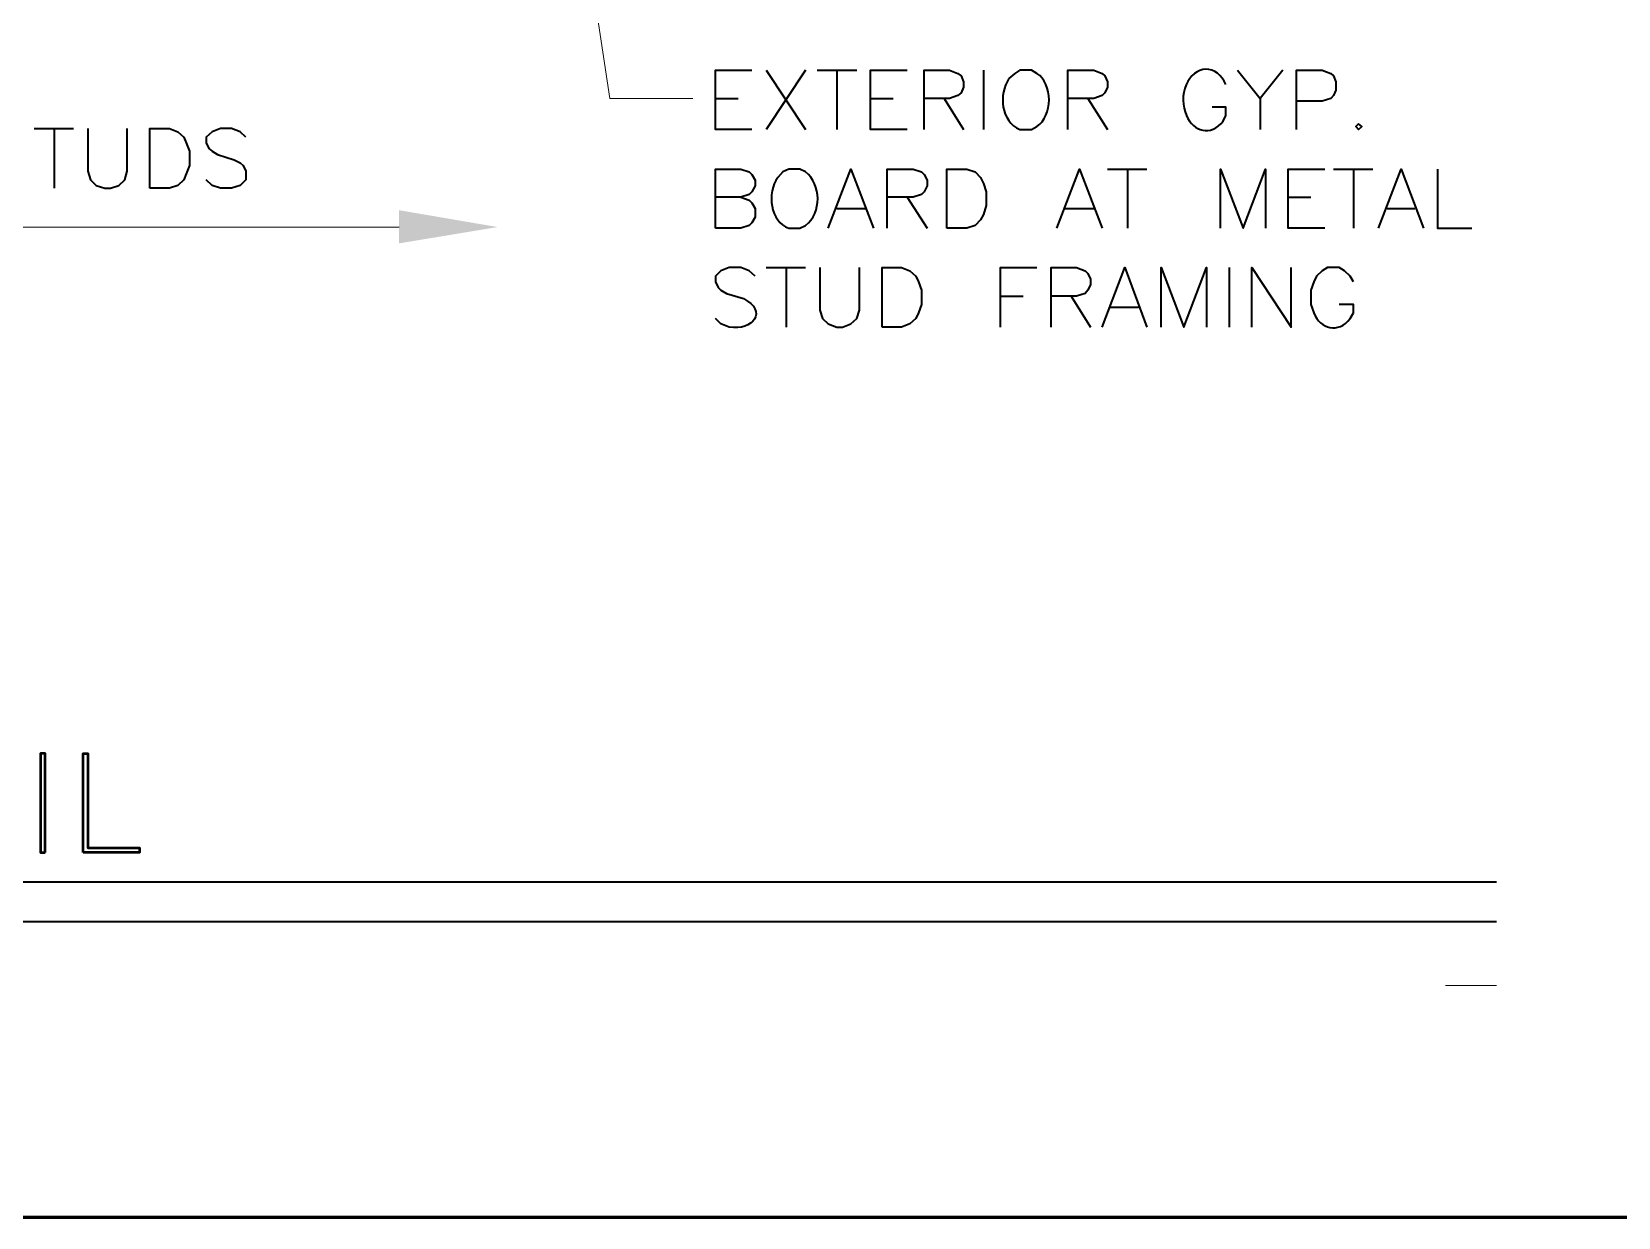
# Model space of a CAD drawing. Header units: inches. Extents: x 5 to 516, y -193 to 129.
# Drawn here: x 24.3 to 34.34, y 5.73 to 13.24 of the extents above; entities that cross this region are included whole.
import ezdxf

# ---------------------------------------------------------------- set-up
doc = ezdxf.new("R2010")
doc.units = ezdxf.units.IN
doc.header["$MEASUREMENT"] = 0
doc.layers.add('PDF_Geometry', color=7, linetype='Continuous')
doc.layers.add('PDF_Solid Fills', color=7, linetype='Continuous')

msp = doc.modelspace()

# ---------------------------------------------------------------- linework, layer by layer
at = {"layer": 'PDF_Geometry', "lineweight": 60}
msp.add_lwpolyline([(136.7703009, 28.2343348), (9.7736273, 28.2343348), (9.7736273, 5.734333), (144.7703015, 5.734333)], dxfattribs=at)
at = {"layer": 'PDF_Geometry', "lineweight": 15}
for points in [[(27.3069675, 17.1110005), (27.9536342, 12.8176669), (28.480301, 12.8176669)], [(26.6202948, 12.0043335), (21.6769609, 12.0043335), (22.3436276, 12.0043335)], [(33.2436338, 7.2010003), (33.5669672, 7.2010003)]]:
    msp.add_lwpolyline(points, dxfattribs=at)
at = {"layer": 'PDF_Geometry', "lineweight": 35}
for points in [[(28.8536315, 12.6210006), (28.6236315, 12.6210006), (28.6236315, 12.9976673), (28.8536315, 12.9976673)], [(28.9436321, 12.9976672), (29.1936321, 12.6210005)], [(29.1936321, 12.9976672), (28.9436321, 12.6210005)], [(29.2669693, 12.9976672), (29.5169693, 12.9976672)], [(29.390301, 12.9976672), (29.390301, 12.6210005)], [(29.836959, 12.6210006), (29.6036256, 12.6210006), (29.6036256, 12.9976673), (29.836959, 12.9976673)], [(29.9436322, 12.6210006), (29.9436322, 12.9976673), (30.1036322, 12.9976673), (30.1569655, 12.9776673), (30.1769655, 12.9610006), (30.1936322, 12.9243339), (30.1936322, 12.8910006), (30.1769655, 12.8543339), (30.1569655, 12.8376673), (30.1036322, 12.8176673), (29.9436322, 12.8176673)], [(30.3203005, 12.9976672), (30.3203005, 12.6210005)], [(30.6569612, 12.9776672), (30.6236279, 12.9976672), (30.5502945, 12.9976672), (30.5169612, 12.9776672), (30.4802945, 12.9443339)], [(30.8536257, 12.6210006), (30.8536257, 12.9976673), (31.0169591, 12.9976673), (31.0702924, 12.9776673), (31.0869591, 12.9610006), (31.1036258, 12.9243339), (31.1036258, 12.8910006), (31.0869591, 12.8543339), (31.0702924, 12.8376673), (31.0169591, 12.8176673), (30.8536257, 12.8176673)], [(31.926963, 12.9976672), (32.0702963, 12.8176672), (32.0702963, 12.6210005)], [(32.2136383, 12.9976672), (32.070305, 12.8176672)], [(32.3002947, 12.6210006), (32.3002947, 12.9976673), (32.463628, 12.9976673), (32.5169614, 12.9776673), (32.533628, 12.9610006), (32.5502947, 12.9243339), (32.5502947, 12.8710006), (32.533628, 12.8376673), (32.5169614, 12.8176673), (32.463628, 12.8010006), (32.3002947, 12.8010006)], [(28.6236315, 12.8176669), (28.7669649, 12.8176669)], [(29.6036256, 12.8176669), (29.746959, 12.8176669)], [(30.0703005, 12.8176669), (30.1936338, 12.6210002)], [(30.980294, 12.8176669), (31.1036274, 12.6210002)], [(31.8369591, 12.6743333), (31.8536258, 12.7109999), (31.8536258, 12.7643333), (31.7669591, 12.7643333)], [(24.3103038, 12.627667), (24.5603038, 12.627667)], [(24.4369586, 12.627667), (24.4369586, 12.2510003)], [(24.6502968, 12.627667), (24.6502968, 12.357667), (24.6669635, 12.3043336), (24.7036301, 12.267667), (24.7569635, 12.2510003), (24.7936301, 12.2510003), (24.8469635, 12.267667), (24.8836301, 12.3043336), (24.9002968, 12.357667), (24.9002968, 12.627667)], [(25.6502969, 12.5743333), (25.6136302, 12.6076666), (25.5602969, 12.6276666), (25.4902969, 12.6276666), (25.4369635, 12.6076666), (25.4002969, 12.5743333), (25.4002969, 12.5376666), (25.4169635, 12.5009999), (25.4369635, 12.4843333), (25.4702969, 12.4643333), (25.5769635, 12.4309999), (25.6136302, 12.4109999), (25.6336302, 12.3943333), (25.6502969, 12.3576666), (25.6502969, 12.3043332), (25.6136302, 12.2676666), (25.5602969, 12.2509999), (25.4902969, 12.2509999), (25.4369635, 12.2676666), (25.4002969, 12.3043332)], [(30.5502945, 12.6210005), (30.6236279, 12.6210005), (30.6569612, 12.6410005)], [(28.6236315, 11.9976671), (28.6236315, 12.3710005), (28.7836315, 12.3710005), (28.8369649, 12.3543338), (28.8536315, 12.3376672), (28.8736315, 12.3010005), (28.8736315, 12.2643338), (28.8536315, 12.2276672), (28.8369649, 12.2110005), (28.7836315, 12.1943338), (28.6236315, 12.1943338)], [(29.1936365, 12.3543339), (29.1569698, 12.3710006), (29.0869698, 12.3710006), (29.0503031, 12.3543339), (29.0169698, 12.3176672)], [(29.3369698, 11.9976671), (29.4803031, 12.3710005), (29.6236365, 11.9976671)], [(29.7103015, 11.9976671), (29.7103015, 12.3710005), (29.8736349, 12.3710005), (29.9269682, 12.3543338), (29.9436349, 12.3376672), (29.9636349, 12.3010005), (29.9636349, 12.2643338), (29.9436349, 12.2276672), (29.9269682, 12.2110005), (29.8736349, 12.1943338), (29.7103015, 12.1943338)], [(30.7836388, 11.9976671), (30.9269721, 12.3710005), (31.0703054, 11.9976671)], [(31.1036258, 12.3710006), (31.3536258, 12.3710006)], [(31.2302941, 12.3710006), (31.2302941, 11.9976672)], [(31.8203006, 11.9976671), (31.8203006, 12.3710005), (31.963634, 11.9976671), (32.103634, 12.3710005), (32.103634, 11.9976671)], [(32.4802969, 11.9976671), (32.2469635, 11.9976671), (32.2469635, 12.3710005), (32.4802969, 12.3710005)], [(32.5336389, 12.3710006), (32.7836389, 12.3710006)], [(32.6602936, 12.3710006), (32.6602936, 11.9976672)], [(32.8203007, 11.9976671), (32.963634, 12.3710005), (33.1036341, 11.9976671)], [(33.1936324, 12.3710006), (33.1936324, 11.9976672), (33.4102991, 11.9976672)], [(28.7836386, 12.1943334), (28.8369719, 12.1743334), (28.8536386, 12.1576668), (28.8736386, 12.1210001), (28.8736386, 12.0676668), (28.8536386, 12.0310001), (28.8369719, 12.0143334), (28.7836386, 11.9976668), (28.6236386, 11.9976668)], [(29.8369698, 12.1943334), (29.9636365, 11.9976668)], [(32.2469635, 12.1943334), (32.3902969, 12.1943334)], [(29.390301, 12.1210005), (29.570301, 12.1210005)], [(30.8369699, 12.1210005), (31.0169699, 12.1210005)], [(32.8736319, 12.1210005), (33.0502985, 12.1210005)], [(29.0869698, 11.9976672), (29.1569698, 11.9976672), (29.1936365, 12.0143339)], [(28.8736315, 11.6943334), (28.8369649, 11.7276667), (28.7836315, 11.7476667), (28.7102982, 11.7476667), (28.6569649, 11.7276667), (28.6236315, 11.6943334), (28.6236315, 11.6576667), (28.6402982, 11.6210001), (28.6569649, 11.6043334), (28.6936315, 11.5843334), (28.8002982, 11.5510001)], [(28.9436321, 11.7476671), (29.1936321, 11.7476671)], [(29.0703004, 11.7476671), (29.0703004, 11.3710004)], [(29.2836386, 11.7476671), (29.2836386, 11.4776671), (29.3003053, 11.4243338), (29.336972, 11.3910004), (29.3903053, 11.3710004), (29.426972, 11.3710004), (29.4803053, 11.3910004), (29.516972, 11.4243338), (29.5336387, 11.4776671), (29.5336387, 11.7476671)], [(30.4269628, 11.3710005), (30.4269628, 11.7476672), (30.6569629, 11.7476672)], [(30.7469634, 11.3710005), (30.7469634, 11.7476672), (30.9069634, 11.7476672), (30.9636301, 11.7276672), (30.9802968, 11.7110005), (30.9969634, 11.6743338), (30.9969634, 11.6410005), (30.9802968, 11.6043338), (30.9636301, 11.5843338), (30.9069634, 11.5676672), (30.7469634, 11.5676672)], [(31.0703006, 11.3710005), (31.2136339, 11.7476672), (31.3536339, 11.3710005)], [(31.4436323, 11.3710005), (31.4436323, 11.7476672), (31.5869656, 11.3710005), (31.730299, 11.7476672), (31.730299, 11.3710005)], [(31.8736318, 11.7476671), (31.8736318, 11.3710004)], [(32.0169695, 11.3710005), (32.0169695, 11.7476672), (32.2669695, 11.3710005), (32.2669695, 11.7476672)], [(32.6602936, 11.6576665), (32.6402936, 11.6943332), (32.603627, 11.7276665), (32.5702936, 11.7476665), (32.4969603, 11.7476665), (32.463627, 11.7276665), (32.4269603, 11.6943332), (32.4102936, 11.6576665), (32.3902936, 11.6043332), (32.3902936, 11.5143332), (32.4102936, 11.4609998)], [(30.4269628, 11.5676668), (30.5702962, 11.5676668)], [(30.8736317, 11.5676668), (30.996965, 11.3710001)], [(31.1236317, 11.4976671), (31.3002984, 11.4976671)], [(32.6402936, 11.4243332), (32.6602936, 11.4609998), (32.6602936, 11.5143332), (32.5702936, 11.5143332)], [(28.7102982, 11.371), (28.6569649, 11.391), (28.6236315, 11.4243334)], [(15.0436337, 7.8576666), (33.5669692, 7.8576666)], [(15.0436337, 7.6076665), (33.5669692, 7.6076665)]]:
    msp.add_lwpolyline(points, dxfattribs=at)
for points in [[(32.6936324, 12.6576666), (32.6769657, 12.6409999), (32.6936324, 12.6209999), (32.7136324, 12.6409999)], [(25.0436345, 12.2510004), (25.0436345, 12.627667), (25.1669678, 12.627667), (25.2203012, 12.607667), (25.2569678, 12.5743337), (25.2736345, 12.537667), (25.2936345, 12.4843337), (25.2936345, 12.3943337), (25.2736345, 12.3410004), (25.2569678, 12.3043337), (25.2203012, 12.267667), (25.1669678, 12.2510004)], [(30.0869699, 11.9976671), (30.0869699, 12.3710005), (30.2136365, 12.3710005), (30.2669699, 12.3543338), (30.3003032, 12.3176672), (30.3203032, 12.2810005), (30.3369699, 12.2276672), (30.3369699, 12.1410005), (30.3203032, 12.0843338), (30.3003032, 12.0510005), (30.2669699, 12.0143338), (30.2136365, 11.9976671)], [(29.6769628, 11.3710005), (29.6769628, 11.7476672), (29.8002961, 11.7476672), (29.8536295, 11.7276672), (29.8902961, 11.6943338), (29.9069628, 11.6576672), (29.9269628, 11.6043338), (29.9269628, 11.5143338), (29.9069628, 11.4610005), (29.8902961, 11.4243338), (29.8536295, 11.3910005), (29.8002961, 11.3710005)]]:
    msp.add_lwpolyline(points, close=True, dxfattribs=at)
at = {"layer": 'PDF_Geometry', "lineweight": 50}
for points in [[(24.3803022, 8.0443332), (24.3803022, 8.6709999), (24.3503022, 8.6709999), (24.3503022, 8.0443332)], [(24.6202946, 8.0443333), (24.6202946, 8.671), (24.6502946, 8.671), (24.6502946, 8.0743333), (24.9769613, 8.0743333), (24.9769613, 8.0443333)]]:
    msp.add_lwpolyline(points, close=True, dxfattribs=at)
at = {"layer": 'PDF_Geometry', "lineweight": 35}
msp.add_ellipse((31.7282811, 12.8101045), major_axis=(-0.000525, 0.1930536), ratio=0.7531074753, start_param=5.2401396625, end_param=8.3910171571, dxfattribs=at)
for points in [[(30.6569612, 12.6410005), (30.7595723, 12.7060561), (30.7595723, 12.9126117), (30.6569612, 12.9776672)], [(30.4802945, 12.9443339), (30.4131279, 12.8405005), (30.4287945, 12.6755005), (30.5502945, 12.6210005)], [(31.6036258, 12.7109999), (31.6497925, 12.6073333), (31.7559591, 12.5766666), (31.8369591, 12.6743333)], [(29.1936365, 12.0143339), (29.296692, 12.0952783), (29.2944142, 12.2728894), (29.1936365, 12.3543339)], [(29.0169698, 12.3176672), (28.9464698, 12.2233339), (28.9695253, 12.033945), (29.0869698, 11.9976672)], [(28.8002982, 11.5510001), (28.9557982, 11.4725001), (28.8597427, 11.3448334), (28.7102982, 11.371)], [(32.4102936, 11.4609998), (32.4498492, 11.3560554), (32.5660158, 11.3295554), (32.6402936, 11.4243332)]]:
    msp.add_open_spline(points, degree=3, dxfattribs=at)
at = {"layer": 'PDF_Solid Fills', "lineweight": 50, "transparency": 33554559}
msp.add_solid([(26.6202948, 12.1110001), (27.2436282, 12.0043334), (26.6202948, 11.9010001)], dxfattribs=at)

doc.saveas('drawing.dxf')
